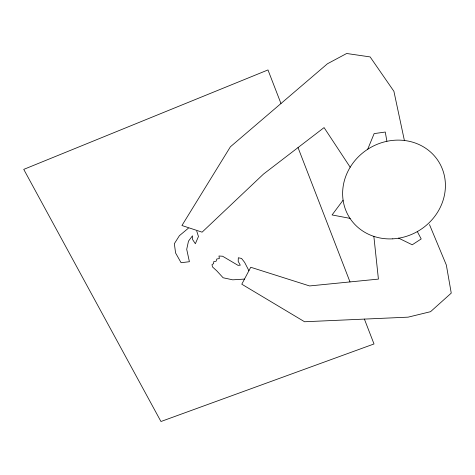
<?xml version="1.0" encoding="UTF-8"?>
<svg xmlns="http://www.w3.org/2000/svg" width="475" height="475" viewBox="0 0 475 475"><rect width="100%" height="100%" fill="white"/><g stroke="black" fill="none" stroke-linecap="round" stroke-linejoin="round"><path stroke-width="0.71" d="M367.638 149.411L374.146 133.6L385.267 132.05L386.887 141.194M343.069 200.213L332.067 214.949L350.2 218.393M188.397 228.19L179.419 235.665L174.349 243.687L175.584 252.961L181.082 262.711L189.4 261.713L186.711 249.322L188.486 241.134L192.458 235.82L192.583 239.542L195.356 243.734L198.449 236.514L196.751 231.117M244.494 279.08L232.732 279.828L223.125 277.768L216.76 270.839L212.479 266.926L211.987 264.611L213.673 263.607L213.726 261.618L216.095 261.244L216.82 258.994L219.355 258.56L218.969 256.007L222.597 256.233L238.028 265.341L240.291 265.187L238.189 261.369L238.325 257.747L241.573 258.471L244.619 262.372L248.918 270.702M398.602 238.123L412.229 244.791L421.2 238.949L417.377 231.675M350.188 167.224L324.075 127.597L263.5 174.076L202.095 232.162L181.937 225.518L230.399 146.787L327.429 63.781L346.661 53.491L370.132 56.923L393.906 91.301L404.415 140.594M429.489 224.598L446.34 265.026L451.25 293.117L430.546 311.689L408.114 317.152L304.57 321.753L241.787 284.204L250.735 267.259L309.575 285.944L378.415 279.098L373.861 236.384M280.974 103.526L267.977 69.944L23.75 169.379L160.948 421.509L374.009 343.959L364.39 319.093M298.021 147.588L350.004 281.924M392.777 238.842A52.636 48.088 -32 0 0 439.137 162.414A52.636 48.088 -32 0 0 350.14 167.295A52.636 48.088 -32 0 0 392.777 238.842"/></g></svg>
